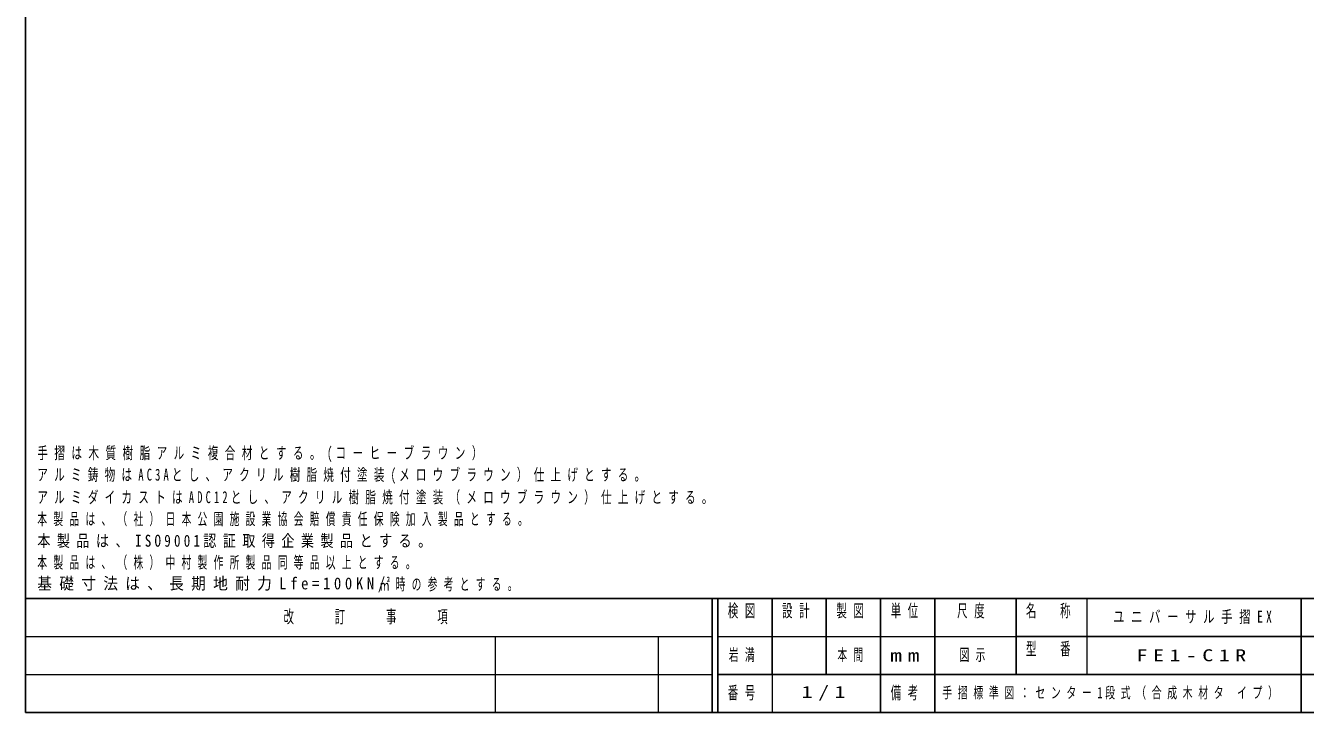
# Model space of a CAD drawing. Units: millimetres on the paper, scale 1:20. Extents: x -365 to 0, y 0 to 257.
# Drawn here: x -365 to -129.2, y 0 to 126.5 of the extents above; entities that cross this region are included whole.
import ezdxf
from ezdxf.enums import TextEntityAlignment as Align

# ---------------------------------------------------------------- set-up
doc = ezdxf.new("R2010")
doc.units = ezdxf.units.MM
doc.layers.add('99', color=7, linetype='Continuous')
doc.layers.add('CLASS1', color=7, linetype='Continuous')
doc.layers.add('NAKAMURA図枠', color=7, linetype='Continuous', lineweight=13)
doc.styles.add('ＭＳ ゴシック', font='')
doc.styles.get('ＭＳ ゴシック').set_extended_font_data('MS Gothic')

msp = doc.modelspace()

# ---------------------------------------------------------------- linework, layer by layer
at = {"layer": 'NAKAMURA図枠', "color": 20, "lineweight": 25}
for p, q in [((-365, 257), (-365, 0)), ((-365, 21), (0, 21)), ((-365, 0), (0, 0))]:
    msp.add_line(p, q, dxfattribs=at)
at = {"layer": 'NAKAMURA図枠', "color": 3, "lineweight": 25}
for p, q in [((-238.5, 21), (-238.5, 0)), ((-237.5, 21), (-237.5, 0)), ((-227.5, 21), (-227.5, 7)), ((-217.5, 21), (-217.5, 7)), ((-207.5, 21), (-207.5, 0)), ((-197.5, 21), (-197.5, 7)), ((-182.5, 21), (-182.5, 7)), ((-130, 21), (-130, 0)), ((-182.5, 14), (-70, 14)), ((-237.5, 7), (0, 7)), ((-197.5, 7), (-197.5, 0))]:
    msp.add_line(p, q, dxfattribs=at)
at = {"layer": 'NAKAMURA図枠'}
for p, q in [((-169.5, 21), (-169.5, 7)), ((-365, 14), (-238.5, 14)), ((-278.5, 14), (-278.5, 0)), ((-248.5, 14), (-248.5, 0)), ((-237.5, 14), (-182.5, 14)), ((-365, 7), (-238.5, 7)), ((-227.5, 7), (-227.5, 0))]:
    msp.add_line(p, q, dxfattribs=at)

# ---------------------------------------------------------------- texts
at = {"layer": '99', "attachment_point": 5, "style": 'ＭＳ ゴシック'}
for s, insert, char_height in [('\\T1.58;\\W0.7;ユニバーサル手摺EX', (-149.75, 17.5), 2.199), ('\\T1.64;\\W0.6;岩満', (-232.5, 10.5), 2.199), ('\\T1.64;\\W0.6;本間', (-212.5, 10.5), 2.199), ('\\T1.64;\\W0.6;図示', (-190, 10.5), 2.199), ('\\T1.5;\\W1.35;FE1-C1R', (-149.75, 10.5), 2.199), ('\\T1.5;\\W1.35;1/1', (-217.5, 3.5), 2.199), ('\\T1.57;\\W0.65;手摺標準図：センター1段式（合成木材タ\\~イプ）', (-164.7, 3.5), 2.053)]:
    msp.add_mtext(s, dxfattribs=dict(at, insert=insert, char_height=char_height))
at = {"layer": 'CLASS1', "style": 'ＭＳ ゴシック', "width": 0.65}
msp.add_text('㎡', height=2.199, dxfattribs=at).set_placement((-299.837, 23.486), align=Align.MIDDLE_LEFT)
at = {"layer": 'CLASS1', "char_height": 2.199, "attachment_point": 4, "style": 'ＭＳ ゴシック'}
for s, insert in [('\\T1.61;\\W0.65;手摺は木質樹脂アルミ複合材とする。(コーヒーブラウン）', (-362.837, 47.486)), ('\\T1.59;\\W0.65;アルミ鋳物はAC3Aとし、アクリル樹脂焼付塗装(メロウブラウン）仕上げとする。', (-362.837, 43.486)), ('\\T1.59;\\W0.65;アルミダイカストはADC12とし、アクリル樹脂焼付塗装（メロウブラウン）仕上げとする。', (-362.837, 39.486)), ('\\T1.64;\\W0.6;本製品は、（社）日本公園施設業協会賠償責任保険加入製品とする。', (-362.837, 35.486)), ('\\T1.5;\\W0.8;本製品は、ISO9001認証取得企業製品とする。', (-362.837, 31.486)), ('\\T1.64;\\W0.6;本製品は、（株）中村製作所製品同等品以上とする。', (-362.837, 27.486)), ('\\T1.5;\\W0.9;基礎寸法は、長期地耐力Lfe=100KN/', (-362.837, 23.486)), ('\\T1.64;\\W0.6;時の参考とする。', (-296.837, 23.486))]:
    msp.add_mtext(s, dxfattribs=dict(at, insert=insert))
at = {"layer": 'NAKAMURA図枠', "char_height": 2.346, "style": 'ＭＳ ゴシック'}
for s, insert, attachment_point in [('\\T1.64;\\W0.6;改\u3000\u3000訂\u3000\u3000事\u3000\u3000項', (-301.75, 17.5), 5), ('\\T1.64;\\W0.6;検図', (-232.5, 19.9), 2), ('\\T1.64;\\W0.6;設計', (-222.5, 19.9), 2), ('\\T1.64;\\W0.6;製図', (-212.5, 19.9), 2), ('\\T1.64;\\W0.6;単位', (-202.5, 19.9), 2), ('\\T1.64;\\W0.6;尺度', (-190.25, 19.9), 2), ('\\T1.64;\\W0.6;名\u3000称', (-176, 19.9), 2), ('\\T1.64;\\W0.6;型\u3000番', (-176, 12.9), 2), ('\\T1.5;\\W1.35;mm', (-202.5, 10.5), 5), ('\\T1.64;\\W0.6;番号', (-232.5, 3.5), 5), ('\\T1.64;\\W0.6;備考', (-202.5, 3.5), 5)]:
    msp.add_mtext(s, dxfattribs=dict(at, insert=insert, attachment_point=attachment_point))

doc.saveas('drawing.dxf')
